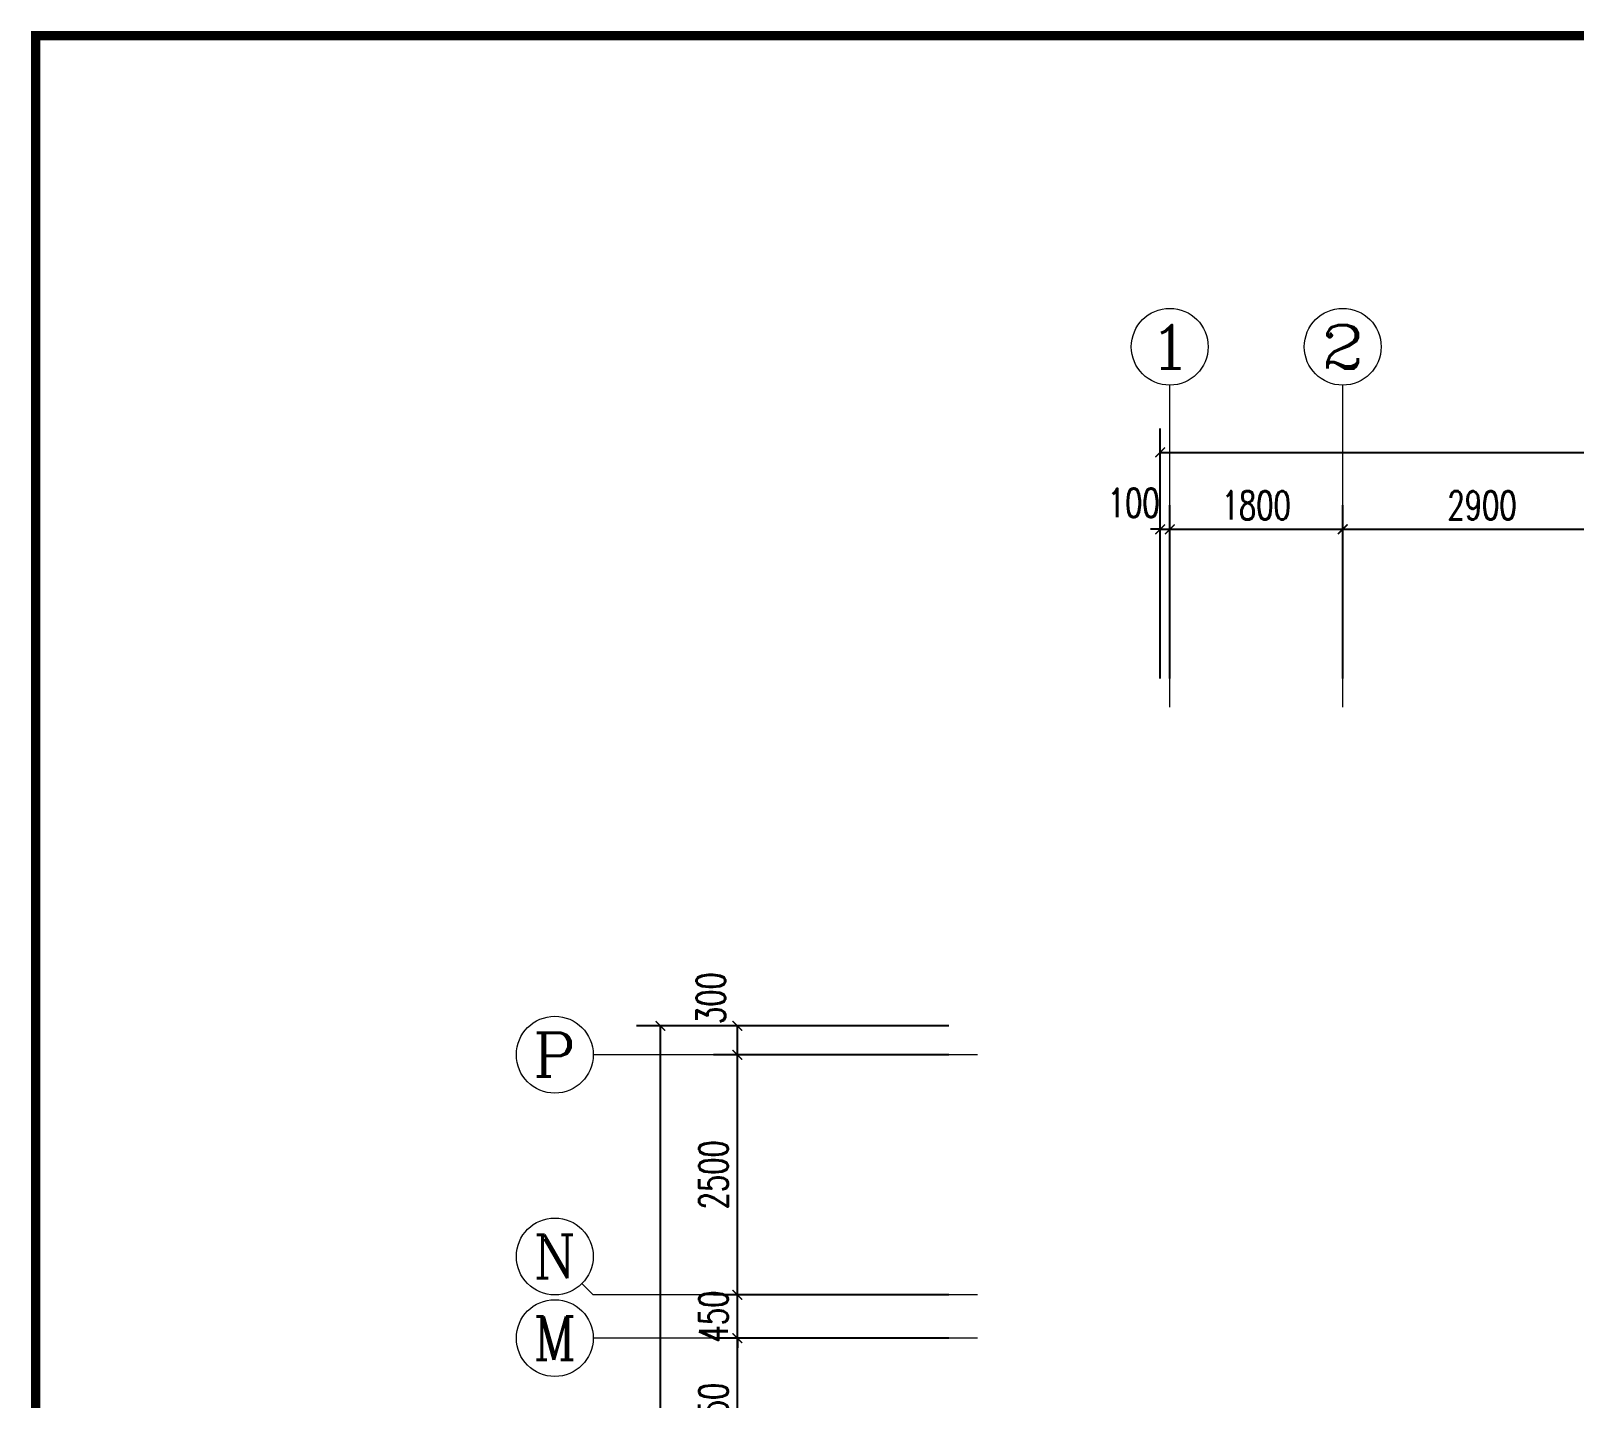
# Model space of a CAD drawing. Extents: x 3753737 to 4713801, y -857380 to 24339.
# Drawn here: x 4541496 to 4557557, y -763561 to -749327 of the extents above; entities that cross this region are included whole.
import ezdxf
from ezdxf.enums import TextEntityAlignment as Align

# ---------------------------------------------------------------- set-up
doc = ezdxf.new("R2010")
doc.units = 0
doc.header["$LTSCALE"] = 1000
doc.header["$MEASUREMENT"] = 0
doc.layers.get('0').update_dxf_attribs({"linetype": 'CONTINUOUS'})
doc.layers.get('Defpoints').update_dxf_attribs({"linetype": 'CONTINUOUS'})
doc.layers.add('!!电气', color=1, linetype='CONTINUOUS')
for name, color, linetype, lineweight in [('AXIS', 114, 'CONTINUOUS', 20), ('AXIS_TEXT', 7, 'CONTINUOUS', 20), ('图框', 147, 'CONTINUOUS', 20)]:
    doc.layers.add(name, color=color, linetype=linetype, lineweight=lineweight)
doc.styles.add('_TCH_AXIS', font='COMPLEX', dxfattribs={"bigfont": 'GBCBIG'})
doc.styles.add('_TCH_DIM_T3', font='SIMPLEX.shx', dxfattribs={"width": 0.705882, "bigfont": 'GBCBIG.shx'})
doc.styles.add('COMPLEX', font='COMPLEX')
doc.dimstyles.new('_TCH_ARCH&&100', dxfattribs={"dimtxt": 297.5, "dimasz": 100, "dimexe": 250, "dimexo": 300, "dimgap": 100, "dimtad": 1, "dimdec": 0, "dimzin": 0, "dimdsep": 46, "dimtxsty": '_TCH_DIM_T3', "dimblk": 'ARCHTICK', "dimcen": 0.09, "dimclrt": 7, "dimazin": 2, "dimtfac": 1, "dimtdec": 0, "dimtix": 1, "dimtmove": 2, "dimatfit": 3, "dimfxl": 1, "dimtolj": 1, "dimtzin": 0, "dimarcsym": 0})

# ---------------------------------------------------------------- blocks, each defined once
blk = doc.blocks.new('_ArchTick')
at = {"color": 0, "linetype": 'ByBlock', "const_width": 0.15}
blk.add_lwpolyline([(-0.5, -0.5), (0.5, 0.5)], dxfattribs=at)
blk = doc.blocks.new('*D401')
at = {"layer": 'AXIS', "color": 0, "lineweight": -2, "transparency": 16777216}
for p, q in [((-100, 19418), (-100, 22020)), ((50100, 19418), (50100, 22020)), ((-100, 21770), (50100, 21770))]:
    blk.add_line(p, q, dxfattribs=at)
at = {"layer": 'Defpoints', "color": 0, "transparency": 16777216}
for p in [(50100, 21770), (-100, 19118), (50100, 19118)]:
    blk.add_point(p, dxfattribs=at)
at = {"layer": 'AXIS', "color": 0, "lineweight": -2, "transparency": 16777216, "xscale": 100, "yscale": 100, "zscale": 100, "rotation": 180}
blk.add_blockref('_ArchTick', (-100, 21770), dxfattribs=at)
at = {"layer": 'AXIS', "color": 0, "lineweight": -2, "transparency": 16777216, "xscale": 100, "yscale": 100, "zscale": 100}
blk.add_blockref('_ArchTick', (50100, 21770), dxfattribs=at)
at = {"layer": 'AXIS', "color": 7, "transparency": 16777216, "insert": (25000, 22019), "char_height": 297.5, "attachment_point": 5, "style": '_TCH_DIM_T3'}
blk.add_mtext('\\A1;50200', dxfattribs=at)
blk = doc.blocks.new('*D402')
at = {"layer": 'AXIS', "color": 0, "lineweight": -2, "transparency": 16777216}
for p, q in [((-100, 19418), (-100, 21220)), ((0, 19418), (0, 21220)), ((-100, 20970), (-200, 20970)), ((-100, 20970), (0, 20970)), ((0, 20970), (100, 20970))]:
    blk.add_line(p, q, dxfattribs=at)
at = {"layer": 'Defpoints', "color": 0, "transparency": 16777216}
for p in [(0, 20970), (-100, 19118), (0, 19118)]:
    blk.add_point(p, dxfattribs=at)
at = {"layer": 'AXIS', "color": 0, "lineweight": -2, "transparency": 16777216, "xscale": 100, "yscale": 100, "zscale": 100}
blk.add_blockref('_ArchTick', (-100, 20970), dxfattribs=at)
at = {"layer": 'AXIS', "color": 0, "lineweight": -2, "transparency": 16777216, "xscale": 100, "yscale": 100, "zscale": 100, "rotation": 180}
blk.add_blockref('_ArchTick', (0, 20970), dxfattribs=at)
at = {"layer": 'AXIS', "color": 7, "transparency": 16777216, "insert": (-375, 21245), "char_height": 297.5, "attachment_point": 5, "style": '_TCH_DIM_T3'}
blk.add_mtext('\\A1;100', dxfattribs=at)
blk = doc.blocks.new('*D403')
at = {"layer": 'AXIS', "color": 0, "lineweight": -2, "transparency": 16777216}
for p, q in [((0, 19418), (0, 21220)), ((1800, 19418), (1800, 21220)), ((0, 20970), (1800, 20970))]:
    blk.add_line(p, q, dxfattribs=at)
at = {"layer": 'Defpoints', "color": 0, "transparency": 16777216}
for p in [(1800, 20970), (0, 19118), (1800, 19118)]:
    blk.add_point(p, dxfattribs=at)
at = {"layer": 'AXIS', "color": 0, "lineweight": -2, "transparency": 16777216, "xscale": 100, "yscale": 100, "zscale": 100, "rotation": 180}
blk.add_blockref('_ArchTick', (0, 20970), dxfattribs=at)
at = {"layer": 'AXIS', "color": 0, "lineweight": -2, "transparency": 16777216, "xscale": 100, "yscale": 100, "zscale": 100}
blk.add_blockref('_ArchTick', (1800, 20970), dxfattribs=at)
at = {"layer": 'AXIS', "color": 7, "transparency": 16777216, "insert": (900, 21219), "char_height": 297.5, "attachment_point": 5, "style": '_TCH_DIM_T3'}
blk.add_mtext('\\A1;1800', dxfattribs=at)
blk = doc.blocks.new('*D404')
at = {"layer": 'AXIS', "color": 0, "lineweight": -2, "transparency": 16777216}
for p, q in [((1800, 19418), (1800, 21220)), ((4700, 19418), (4700, 21220)), ((1800, 20970), (4700, 20970))]:
    blk.add_line(p, q, dxfattribs=at)
at = {"layer": 'Defpoints', "color": 0, "transparency": 16777216}
for p in [(4700, 20970), (1800, 19118), (4700, 19118)]:
    blk.add_point(p, dxfattribs=at)
at = {"layer": 'AXIS', "color": 0, "lineweight": -2, "transparency": 16777216, "xscale": 100, "yscale": 100, "zscale": 100, "rotation": 180}
blk.add_blockref('_ArchTick', (1800, 20970), dxfattribs=at)
at = {"layer": 'AXIS', "color": 0, "lineweight": -2, "transparency": 16777216, "xscale": 100, "yscale": 100, "zscale": 100}
blk.add_blockref('_ArchTick', (4700, 20970), dxfattribs=at)
at = {"layer": 'AXIS', "color": 7, "transparency": 16777216, "insert": (3250, 21219), "char_height": 297.5, "attachment_point": 5, "style": '_TCH_DIM_T3'}
blk.add_mtext('\\A1;2900', dxfattribs=at)
blk = doc.blocks.new('_AXISO')
blk.add_circle((0, 0), 0.5)
at = {"layer": 'AXIS_TEXT', "style": 'COMPLEX', "width": 1.041667}
blk.add_attdef('A', text='', height=0.56, dxfattribs=at).set_placement((-0.25, -0.28), (0.25, -0.28), align=Align.FIT)
blk = doc.blocks.new('*D426')
at = {"layer": 'AXIS', "color": 0, "lineweight": -2, "transparency": 16777216}
for p, q in [((-2300, 15800), (-5550, 15800)), ((-5300, -250), (-5300, 15800)), ((-2300, -250), (-5550, -250))]:
    blk.add_line(p, q, dxfattribs=at)
at = {"layer": 'Defpoints', "color": 0, "transparency": 16777216}
for p in [(-5300, 15800), (-2000, 15800), (-2000, -250)]:
    blk.add_point(p, dxfattribs=at)
at = {"layer": 'AXIS', "color": 0, "lineweight": -2, "transparency": 16777216, "xscale": 100, "yscale": 100, "zscale": 100}
for p, rotation in [((-5300, 15800), 90), ((-5300, -250), 270)]:
    blk.add_blockref('_ArchTick', p, dxfattribs=dict(at, rotation=rotation))
at = {"layer": 'AXIS', "color": 7, "transparency": 16777216, "insert": (-5549, 7775), "char_height": 297.5, "attachment_point": 5, "rotation": 90, "style": '_TCH_DIM_T3'}
blk.add_mtext('\\A1;16050', dxfattribs=at)
blk = doc.blocks.new('*D438')
at = {"layer": 'AXIS', "color": 0, "lineweight": -2, "transparency": 16777216}
for p, q in [((-2300, 12550), (-4750, 12550)), ((-4500, 10900), (-4500, 12550)), ((-2300, 10900), (-4750, 10900))]:
    blk.add_line(p, q, dxfattribs=at)
at = {"layer": 'Defpoints', "color": 0, "transparency": 16777216}
for p in [(-4500, 12550), (-2000, 12550), (-2000, 10900)]:
    blk.add_point(p, dxfattribs=at)
at = {"layer": 'AXIS', "color": 0, "lineweight": -2, "transparency": 16777216, "xscale": 100, "yscale": 100, "zscale": 100}
for p, rotation in [((-4500, 12550), 90), ((-4500, 10900), 270)]:
    blk.add_blockref('_ArchTick', p, dxfattribs=dict(at, rotation=rotation))
at = {"layer": 'AXIS', "color": 7, "transparency": 16777216, "insert": (-4749, 11725), "char_height": 297.5, "attachment_point": 5, "rotation": 90, "style": '_TCH_DIM_T3'}
blk.add_mtext('\\A1;1650', dxfattribs=at)
blk = doc.blocks.new('*D439')
at = {"layer": 'AXIS', "color": 0, "lineweight": -2, "transparency": 16777216}
for p, q in [((-4500, 13000), (-4500, 13100)), ((-2300, 13000), (-4750, 13000)), ((-4500, 12550), (-4500, 13000)), ((-2300, 12550), (-4750, 12550)), ((-4500, 12550), (-4500, 12450))]:
    blk.add_line(p, q, dxfattribs=at)
at = {"layer": 'Defpoints', "color": 0, "transparency": 16777216}
for p in [(-4500, 13000), (-2000, 13000), (-2000, 12550)]:
    blk.add_point(p, dxfattribs=at)
at = {"layer": 'AXIS', "color": 0, "lineweight": -2, "transparency": 16777216, "xscale": 100, "yscale": 100, "zscale": 100}
for p, rotation in [((-4500, 13000), 270), ((-4500, 12550), 90)]:
    blk.add_blockref('_ArchTick', p, dxfattribs=dict(at, rotation=rotation))
at = {"layer": 'AXIS', "color": 7, "transparency": 16777216, "insert": (-4749, 12775), "char_height": 297.5, "attachment_point": 5, "rotation": 90, "style": '_TCH_DIM_T3'}
blk.add_mtext('\\A1;450', dxfattribs=at)
blk = doc.blocks.new('*D440')
at = {"layer": 'AXIS', "color": 0, "lineweight": -2, "transparency": 16777216}
for p, q in [((-2300, 15500), (-4750, 15500)), ((-4500, 13000), (-4500, 15500)), ((-2300, 13000), (-4750, 13000))]:
    blk.add_line(p, q, dxfattribs=at)
at = {"layer": 'Defpoints', "color": 0, "transparency": 16777216}
for p in [(-4500, 15500), (-2000, 15500), (-2000, 13000)]:
    blk.add_point(p, dxfattribs=at)
at = {"layer": 'AXIS', "color": 0, "lineweight": -2, "transparency": 16777216, "xscale": 100, "yscale": 100, "zscale": 100}
for p, rotation in [((-4500, 15500), 90), ((-4500, 13000), 270)]:
    blk.add_blockref('_ArchTick', p, dxfattribs=dict(at, rotation=rotation))
at = {"layer": 'AXIS', "color": 7, "transparency": 16777216, "insert": (-4749, 14250), "char_height": 297.5, "attachment_point": 5, "rotation": 90, "style": '_TCH_DIM_T3'}
blk.add_mtext('\\A1;2500', dxfattribs=at)
blk = doc.blocks.new('*D441')
at = {"layer": 'AXIS', "color": 0, "lineweight": -2, "transparency": 16777216}
for p, q in [((-2300, 15800), (-4750, 15800)), ((-4500, 15500), (-4500, 15800)), ((-2300, 15500), (-4750, 15500))]:
    blk.add_line(p, q, dxfattribs=at)
at = {"layer": 'Defpoints', "color": 0, "transparency": 16777216}
for p in [(-4500, 15800), (-2000, 15800), (-2000, 15500)]:
    blk.add_point(p, dxfattribs=at)
at = {"layer": 'AXIS', "color": 0, "lineweight": -2, "transparency": 16777216, "xscale": 100, "yscale": 100, "zscale": 100}
for p, rotation in [((-4500, 15800), 90), ((-4500, 15500), 270)]:
    blk.add_blockref('_ArchTick', p, dxfattribs=dict(at, rotation=rotation))
at = {"layer": 'AXIS', "color": 7, "transparency": 16777216, "insert": (-4775, 16089), "char_height": 297.5, "attachment_point": 5, "rotation": 90, "style": '_TCH_DIM_T3'}
blk.add_mtext('\\A1;300', dxfattribs=at)
blk = doc.blocks.new('A$C66B635E3')
at = {"layer": 'AXIS'}
for p, q in [((0, 19118.1), (0, 22469.9)), ((1800, 19118.1), (1800, 22469.9)), ((-2000, 15500), (-6000, 15500)), ((-6117.2, 13117.2), (-6000, 13000)), ((-2000, 13000), (-6000, 13000)), ((-2000, 12550), (-6000, 12550))]:
    blk.add_line(p, q, dxfattribs=at)
ref = blk.add_blockref('_AXISO', (0, 22869.9), dxfattribs=dict(at, xscale=800, yscale=800, zscale=800))
ref.add_attrib('A', '1', dxfattribs={"layer": 'AXIS_TEXT', "height": 452.5, "style": '_TCH_AXIS', "width": 2.333333}).set_placement((-226.3, 22643.6), (226.3, 22643.6), align=Align.FIT)
ref = blk.add_blockref('_AXISO', (1800, 22869.9), dxfattribs=dict(at, xscale=800, yscale=800, zscale=800))
ref.add_attrib('A', '2', dxfattribs={"layer": 'AXIS_TEXT', "height": 452.5, "style": '_TCH_AXIS', "width": 1.5}).set_placement((1573.7, 22643.6), (2026.3, 22643.6), align=Align.FIT)
ref = blk.add_blockref('_AXISO', (-6400, 15500), dxfattribs=dict(at, xscale=800, yscale=800, zscale=800))
ref.add_attrib('A', 'P', dxfattribs={"layer": 'AXIS_TEXT', "height": 452.5, "style": '_TCH_AXIS', "width": 1.235294}).set_placement((-6626.3, 15273.7), (-6173.7, 15273.7), align=Align.FIT)
ref = blk.add_blockref('_AXISO', (-6400, 13400), dxfattribs=dict(at, xscale=800, yscale=800, zscale=800))
ref.add_attrib('A', 'N', dxfattribs={"layer": 'AXIS_TEXT', "height": 452.5, "style": '_TCH_AXIS', "width": 1.105263}).set_placement((-6626.3, 13173.7), (-6173.7, 13173.7), align=Align.FIT)
ref = blk.add_blockref('_AXISO', (-6400, 12550), dxfattribs=dict(at, xscale=800, yscale=800, zscale=800))
ref.add_attrib('A', 'M', dxfattribs={"layer": 'AXIS_TEXT', "height": 452.5, "style": '_TCH_AXIS'}).set_placement((-6626.3, 12323.7), (-6173.7, 12323.7), align=Align.FIT)
for p1, p2, distance, text, picture, middle in [((-100, 19118.1), (50100, 19118.1), 2651.8, '50200', '*D401', (25000, 22018.6)), ((0, 19118.1), (1800, 19118.1), 1851.8, '1800', '*D403', (900, 21218.6)), ((1800, 19118.1), (4700, 19118.1), 1851.8, '2900', '*D404', (3250, 21218.6)), ((-2000, -250), (-2000, 15800), 3300, '16050', '*D426', (-5548.8, 7775)), ((-2000, 13000), (-2000, 15500), 2500, '2500', '*D440', (-4748.8, 14250)), ((-2000, 12550), (-2000, 13000), 2500, '450', '*D439', (-4748.8, 12775)), ((-2000, 10900), (-2000, 12550), 2500, '1650', '*D438', (-4748.8, 11725))]:
    dim = blk.add_aligned_dim(p1=p1, p2=p2, distance=distance, text=text, dimstyle='_TCH_ARCH&&100', dxfattribs=at)
    dim.commit()
    dim.dimension.update_dxf_attribs({"geometry": picture, "text_midpoint": middle})
for base, p1, p2, angle, text, picture, middle in [((0, 20969.9), (-100, 19118.1), (0, 19118.1), 0, '100', '*D402', (-375, 21244.9)), ((-4500, 15800), (-2000, 15500), (-2000, 15800), 90, '300', '*D441', (-4775, 16089))]:
    dim = blk.add_linear_dim(base=base, p1=p1, p2=p2, angle=angle, text=text, dimstyle='_TCH_ARCH&&100', dxfattribs=at)
    dim.commit()
    dim.dimension.update_dxf_attribs({"geometry": picture, "text_midpoint": middle, "dimtype": 129})

msp = doc.modelspace()

# ---------------------------------------------------------------- linework, layer by layer
at = {"layer": '图框', "const_width": 100}
msp.add_lwpolyline([(4622146.2, -806777.2), (4622146.2, -749377.2), (4541546.2, -749377.2), (4541546.2, -806777.2)], close=True, dxfattribs=at)

# ---------------------------------------------------------------- block references
at = {"layer": '!!电气'}
msp.add_blockref('A$C66B635E3', (4553348.6, -775485.7), dxfattribs=at)

doc.saveas('drawing.dxf')
